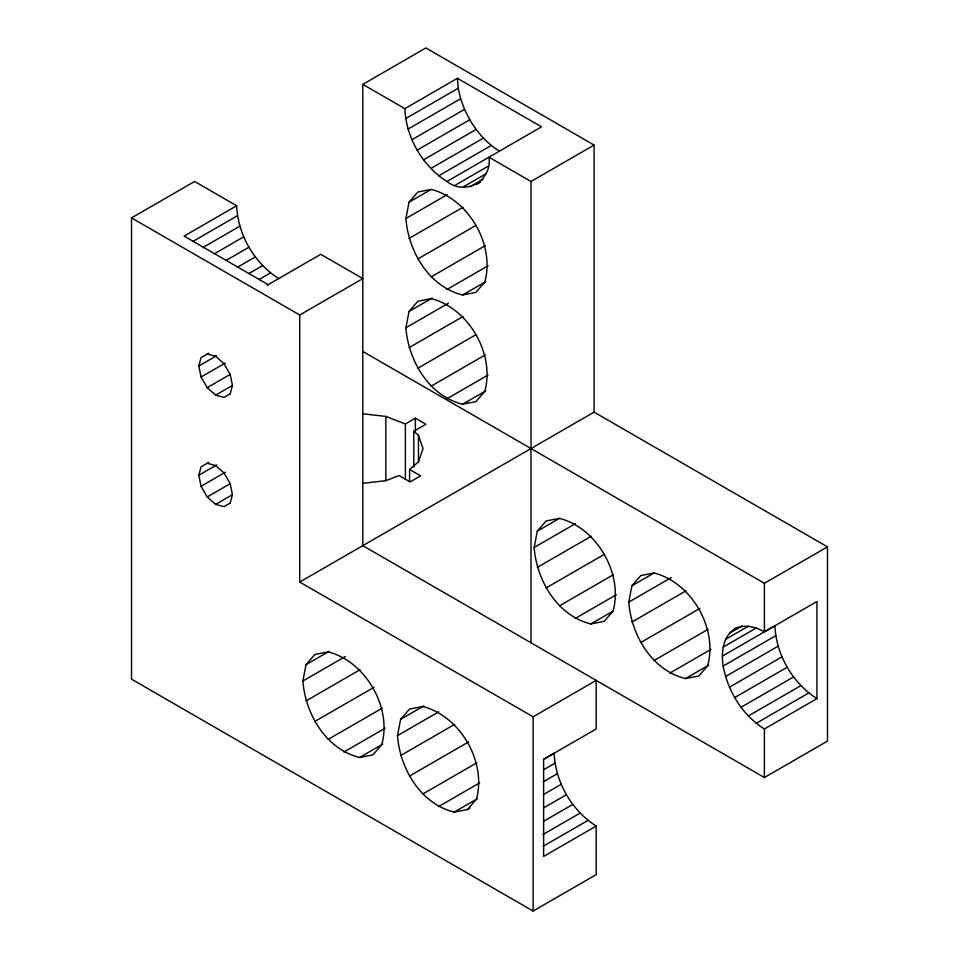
<?xml version="1.0" encoding="UTF-8"?>
<svg xmlns="http://www.w3.org/2000/svg" width="959" height="959" viewBox="0 0 959 959"><rect width="100%" height="100%" fill="white"/><g stroke="black" fill="none" stroke-linecap="round" stroke-linejoin="round"><path stroke-width="1.44" d="M543.885 759.156L554.146 753.235C555.393 782.268 571.684 810.475 596.198 826.071L596.198 874.632L533.12 911.05L131.527 679.188L131.527 217.897L299.723 315.008L299.723 582.077L594.089 412.13L827.473 546.87L827.473 741.103L764.395 777.521L764.395 728.96C742.458 715.222 727.821 691.307 723.158 666.061C720.88 652.132 723.074 634.271 737.231 627.426M302.888 681.01L306.005 664.695L314.888 654.47L328.194 651.88C365.679 661.542 392.147 707.382 381.766 744.675L372.871 754.901L359.577 757.478C325.94 749.195 305.346 713.904 302.888 681.01L345.36 656.483M405.909 218.508L409.025 202.193L417.92 191.968L431.214 189.379C468.699 199.028 495.168 244.881 484.786 282.162L475.904 292.387L462.598 294.976C428.961 286.693 408.366 251.402 405.909 218.508L447.098 194.725M405.909 327.762L409.025 311.447L417.92 301.222L431.214 298.633C468.699 308.283 495.168 354.135 484.786 391.416L475.904 401.641L462.598 404.23C428.961 395.947 408.366 360.656 405.909 327.762L448.392 303.236M397.494 735.637L400.622 719.322L409.505 709.097L422.811 706.507C460.296 716.169 486.764 762.009 476.383 799.291L467.489 809.528L454.194 812.105C420.557 803.822 399.951 768.531 397.494 735.637L438.695 711.854M534.163 547.481L537.292 531.166L546.174 520.941L559.481 518.351C596.954 528.013 623.422 573.854 613.053 611.135L604.158 621.372L590.852 623.949C557.227 615.666 536.62 580.375 534.163 547.481L575.364 523.698M628.78 602.108L631.909 585.793L640.792 575.568L654.098 572.979C691.571 582.628 718.039 628.481 707.658 665.762L698.775 675.999L685.469 678.576C651.844 670.293 631.238 635.002 628.78 602.108L671.264 577.582M230.424 393.693L224.034 397.386L215.631 395.132L207.216 387.676L201.054 377.007L198.801 366.002L201.054 357.587L208.726 353.152M230.424 502.948L224.034 506.64L215.631 504.386L207.216 496.93L201.054 486.261L198.801 475.256L201.054 466.841L208.726 462.406M230.196 393.825L232.45 385.422L230.196 374.406L224.034 363.749L215.631 356.28L207.216 354.027M230.196 503.079L232.45 494.676L230.196 483.66L224.034 473.003L215.631 465.535L207.216 463.281M409.589 481.442L409.589 469.49L418.436 461.854L423.015 448.548L418.436 435.242L413.808 431.238L425.88 424.262L415.367 418.196L405.381 423.962L385.854 416.434L362.802 413.785M764.395 777.521L362.802 545.659L362.802 84.368L404.854 108.643C406.113 137.664 422.404 165.883 446.906 181.479C465.523 196.187 492.387 180.676 488.958 157.204L531.01 181.479L594.089 145.061L594.089 412.13M131.527 217.897L194.605 181.479L236.657 205.753C237.904 234.787 254.195 262.994 278.709 278.589M362.802 84.368L425.88 47.95L594.089 145.061M236.657 205.753L184.092 236.106L268.196 284.667M404.854 108.643L457.419 78.302L541.523 126.852L446.906 181.479M192.591 241.608L237.46 215.703M405.669 118.58L458.234 88.24L457.419 78.302M202.673 247.65L239.858 226.192M408.054 129.081L460.62 98.729L458.234 88.24M214.253 253.847L243.742 236.825M411.95 139.714L464.516 109.362L460.62 98.729M225.892 260.524L248.968 247.206M417.177 150.095L469.742 119.743C477.186 132.222 486.956 143.538 499.471 151.138M237.388 267.285L255.346 256.928M423.542 159.805L476.108 129.465M248.513 273.747L262.61 265.607M430.819 168.496L483.384 138.144M258.966 279.584L270.498 272.919M438.707 175.809L491.272 145.468M409.025 202.193L430.915 189.558M267.165 285.255L320.75 254.315L362.802 278.589L299.723 315.008M455.117 185.279L488.443 166.039M463.005 187.077L486.081 173.747M470.27 186.789L483.096 179.381M476.647 184.428L480.495 182.21M409.025 238.431L463.101 207.216M198.801 366.002L216.71 355.657M201.054 377.007L225.353 362.981M417.92 258.918L475.844 225.473M207.216 387.676L230.232 374.382M215.631 395.132L232.246 385.53M431.214 276.863L485.29 245.648M409.025 311.447L432.197 298.069M446.906 289.522L488.107 265.739M462.598 294.976L485.769 281.598M409.025 347.685L463.101 316.47M198.801 475.256L216.71 464.911M201.054 486.261L225.353 472.236M417.92 368.172L475.844 334.727M207.216 496.93L230.232 483.636M215.631 504.386L232.246 494.784M431.214 386.117L485.29 354.902M446.906 398.776L488.107 374.993M462.598 404.23L485.769 390.852M306.005 664.695L329.177 651.317M537.292 531.166L559.169 518.531M306.005 700.933L360.069 669.718M537.292 567.404L591.355 536.189M314.888 721.42L374.106 687.231M546.174 587.891L604.11 554.446M328.194 739.365L382.257 708.15M559.481 605.836L613.544 574.621M343.885 752.024L385.074 728.241M400.622 719.322L423.794 705.944M575.172 618.495L616.361 594.712M631.909 585.793L653.786 573.158M359.577 757.478L382.749 744.1M590.852 623.949L612.741 611.315M400.622 755.56L454.686 724.345M631.909 622.031L685.973 590.816M409.505 776.047L468.723 741.858M640.792 642.518L700.01 608.33M299.723 582.077L533.12 716.817L596.198 680.399L596.198 728.96L543.633 759.312L543.633 856.423L596.198 826.071M362.802 351.438L764.395 583.288L827.473 546.87M422.811 793.992L476.875 762.777M654.098 660.463L708.162 629.248M729.439 633.24L742.254 625.843M725.543 639.389L748.631 626.071M438.503 806.651L479.692 782.868M669.79 673.122L710.979 649.339M723.158 647.121L756.495 627.869M734.666 628.9C744.208 623.818 755.488 626.85 764.395 631.849L816.96 601.497L816.96 698.62L764.395 728.96M722.343 656.124L774.908 625.783C776.167 654.805 792.458 683.024 816.96 698.62M454.194 812.105L477.366 798.727M685.469 678.576L708.641 665.198M467.489 809.528L470.066 808.041M543.417 769.837L554.949 763.184M723.158 666.061L775.723 635.721M543.238 781.813L557.347 773.673M725.543 676.563L778.109 646.21M543.285 794.675L561.231 784.306M729.439 687.195L782.005 656.843M543.381 808.005L566.457 794.687M734.666 697.577L787.231 667.224M543.345 821.431L572.835 804.409M741.031 707.286L793.596 676.946M542.926 834.558L580.099 813.088M748.308 715.977L800.873 685.625M543.118 846.317L587.987 820.401M756.195 723.29L808.761 692.949M362.802 483.312L385.854 480.663L399.076 475.556L410.116 481.933L420.629 475.856L409.589 469.49M464.516 109.362L469.742 119.743M764.395 583.288L764.395 631.849M533.12 716.817L533.12 911.05M531.01 181.479L531.01 642.77M418.436 435.242L418.436 462.13M415.367 418.196L415.367 431.646M413.808 431.238L413.808 467.093M405.381 423.962L405.381 479.248M385.854 416.434L385.854 480.675"/></g></svg>
